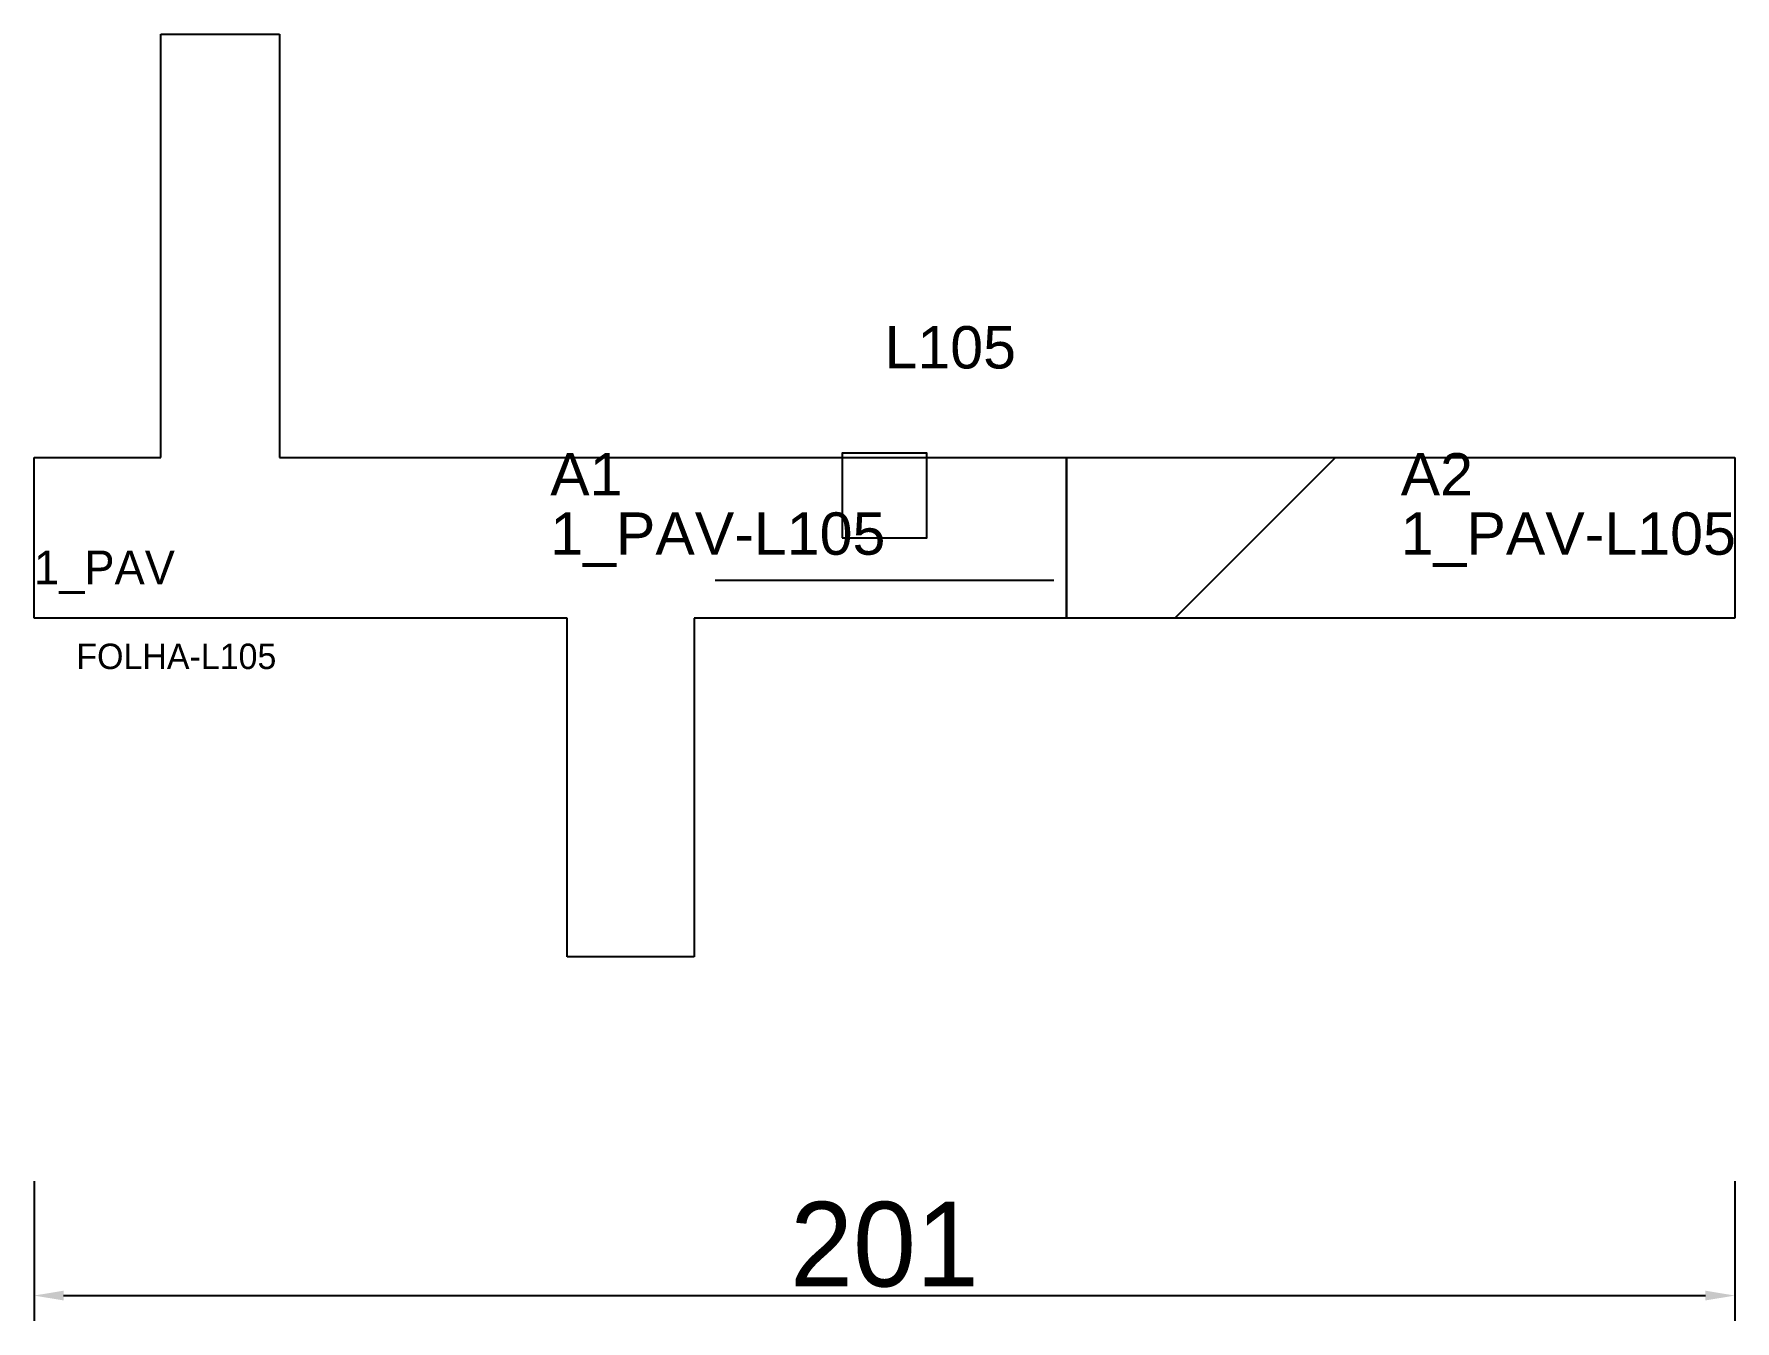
# Model space of a CAD drawing. Header units: metres. Extents: x 222 to 423, y 50 to 202.
import ezdxf

# ---------------------------------------------------------------- set-up
doc = ezdxf.new("R2010")
doc.units = ezdxf.units.M
for name, color, linetype in [('3', 3, 'CONTINUOUS'), ('AUX00', 7, 'CONTINUOUS'), ('COTA', 241, 'CONTINUOUS'), ('FOLHA', 255, 'CONTINUOUS'), ('Hachura', 251, 'CONTINUOUS'), ('NOMENCLATURA', 7, 'CONTINUOUS'), ('Nível', 160, 'CONTINUOUS'), ('Painéis', 200, 'CONTINUOUS'), ('Pilares', 5, 'CONTINUOUS'), ('SARR_2.2x7', 40, 'CONTINUOUS')]:
    doc.layers.add(name, color=color, linetype=linetype)
doc.styles.add('ARIAL', font='Arial.ttf')
doc.styles.add('STR_STANDARD', font='arial.ttf')
doc.dimstyles.new('EZ DXF', dxfattribs={"dimtxt": 10, "dimasz": 3.5, "dimexe": 3, "dimexo": 1.5, "dimgap": 1, "dimtad": 1, "dimdec": 1, "dimdsep": 46, "dimcen": 2.5, "dimazin": 3, "dimtfac": 1, "dimtmove": 0, "dimatfit": 3})

msp = doc.modelspace()

# ---------------------------------------------------------------- hatches: boundary and pattern name
at = {"layer": 'Hachura'}
h = msp.add_hatch(dxfattribs=at)
h.set_pattern_fill('ANSI31', scale=50)
h.paths.add_polyline_path([(222.2, 151.5), (237.2, 151.5), (237.2, 201.5), (251.2, 201.5), (251.2, 151.5), (423.2, 151.5), (423.2, 132.5), (300.2, 132.5), (300.2, 92.5), (285.2, 92.5), (285.2, 132.5), (222.2, 132.5)])
h = msp.add_hatch(dxfattribs=at)
h.set_pattern_fill('ANSI31', scale=50)
h.paths.add_polyline_path([(222.2, 151.5), (237.2, 151.5), (237.2, 201.5), (251.2, 201.5), (251.2, 151.5), (423.2, 151.5), (423.2, 132.5), (300.2, 132.5), (300.2, 92.5), (285.2, 92.5), (285.2, 132.5), (222.2, 132.5)])

# ---------------------------------------------------------------- linework, layer by layer
at = {"layer": '3'}
msp.add_lwpolyline([(344.2, 132.5), (344.2, 151.5)], close=True, dxfattribs=at)
msp.add_lwpolyline([(344.2, 132.5), (344.2, 151.5)], close=True, dxfattribs=at)
at = {"layer": 'Painéis', "color": 200}
for p, q in [((237.2, 151.5), (237.2, 201.5)), ((237.2, 201.5), (251.2, 201.5)), ((237.2, 151.5), (237.2, 201.5)), ((237.2, 201.5), (251.2, 201.5)), ((251.2, 201.5), (251.2, 151.5)), ((251.2, 201.5), (251.2, 151.5)), ((222.2, 151.5), (237.2, 151.5)), ((222.2, 132.5), (222.2, 151.5)), ((222.2, 151.5), (237.2, 151.5)), ((222.2, 132.5), (222.2, 151.5)), ((251.2, 151.5), (423.2, 151.5)), ((251.2, 151.5), (423.2, 151.5)), ((423.2, 151.5), (423.2, 132.5)), ((423.2, 151.5), (423.2, 132.5)), ((285.2, 132.5), (222.2, 132.5)), ((285.2, 132.5), (222.2, 132.5)), ((285.2, 92.5), (285.2, 132.5)), ((285.2, 92.5), (285.2, 132.5)), ((423.2, 132.5), (300.2, 132.5)), ((300.2, 132.5), (300.2, 92.5)), ((423.2, 132.5), (300.2, 132.5)), ((300.2, 132.5), (300.2, 92.5)), ((300.2, 92.5), (285.2, 92.5)), ((300.2, 92.5), (285.2, 92.5))]:
    msp.add_line(p, q, dxfattribs=at)
at = {"layer": 'Pilares'}
msp.add_lwpolyline([(317.7, 142), (327.7, 142), (327.7, 152), (317.7, 152)], close=True, dxfattribs=at)
msp.add_lwpolyline([(317.7, 142), (327.7, 142), (327.7, 152), (317.7, 152)], close=True, dxfattribs=at)
at = {"layer": 'SARR_2.2x7'}
msp.add_line((302.7, 137), (342.7, 137), dxfattribs=at)
msp.add_line((302.7, 137), (342.7, 137), dxfattribs=at)

# ---------------------------------------------------------------- texts
at = {"layer": '3', "style": 'STR_STANDARD'}
for s, p in [('A1', (283.2, 147)), ('A1', (283.2, 147)), ('A2', (383.7, 147)), ('A2', (383.7, 147))]:
    msp.add_text(s, height=5, dxfattribs=at).set_placement(p)
at = {"layer": 'AUX00', "style": 'STR_STANDARD'}
for p in [(283.2, 140), (283.2, 140), (383.7, 140), (383.7, 140)]:
    msp.add_text('1_PAV-L105', height=5, dxfattribs=at).set_placement(p)
at = {"layer": 'FOLHA'}
msp.add_text('FOLHA-L105', height=3, dxfattribs=at).set_placement((227.2, 126.5))
msp.add_text('FOLHA-L105', height=3, dxfattribs=at).set_placement((227.2, 126.5))
at = {"layer": 'NOMENCLATURA', "insert": (322.7, 167), "char_height": 5, "attachment_point": 1, "style": 'ARIAL'}
msp.add_mtext('L105', dxfattribs=at)
msp.add_mtext('L105', dxfattribs=at)
at = {"layer": 'Nível'}
msp.add_text('1_PAV', height=4, dxfattribs=at).set_placement((222.2, 136.5))
msp.add_text('1_PAV', height=4, dxfattribs=at).set_placement((222.2, 136.5))

# ---------------------------------------------------------------- dimensions: what is measured, and where the dimension line sits
at = {"layer": 'COTA'}
msp.add_linear_dim(base=(222.2, 52.5), p1=(222.2, 67.5), p2=(423.2, 67.5), dimstyle='EZ DXF', dxfattribs=at).render()
msp.add_linear_dim(base=(222.2, 52.5), p1=(222.2, 67.5), p2=(423.2, 67.5), dimstyle='EZ DXF', dxfattribs=at).render()

doc.saveas('drawing.dxf')
